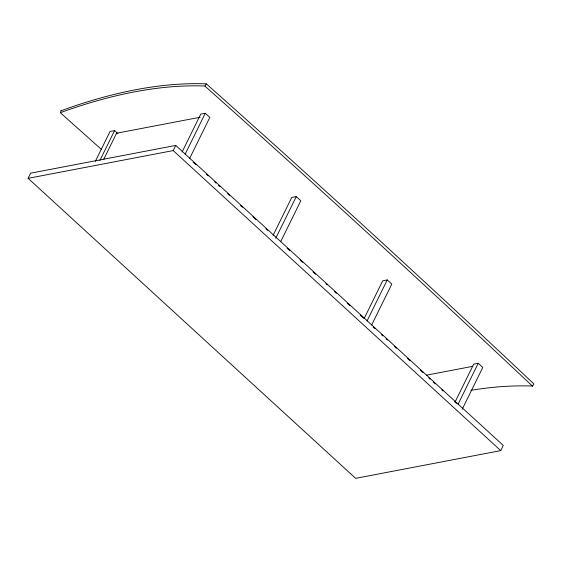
<?xml version="1.0" encoding="UTF-8"?>
<svg xmlns="http://www.w3.org/2000/svg" width="562" height="562" viewBox="0 0 562 562"><rect width="100%" height="100%" fill="white"/><g stroke="black" fill="none" stroke-linecap="round" stroke-linejoin="round"><path stroke-width="0.84" d="M61.103 110.609L60.366 112.751L101.624 149.611M28.1 178.33L30.636 173.173L175.744 145.425L503.292 445.448L500.749 450.612L355.648 478.353L28.1 178.33L173.208 150.581L175.744 145.425M95.329 161.385L110.054 131.459L114.592 130.588L117.999 133.714M99.86 160.521L114.592 130.588M103.801 159.165L116.559 133.229L200.086 117.261M182.144 151.923L200.746 114.114L205.285 113.25L209.83 117.416L189.675 158.372M185.13 154.206L205.285 113.25M273.125 235.267L291.734 197.459L296.265 196.588L300.818 200.753L280.663 241.716M275.724 238.337L296.265 196.588M364.113 318.605L382.715 280.796L387.253 279.932L391.798 284.098L371.644 325.054M367.098 320.888L387.253 279.932M455.094 401.949L473.703 364.141L478.234 363.27L482.786 367.436L462.245 409.185M458.079 404.233L478.234 363.27M206.303 83.85L204.926 86.112C315.528 184.561 424.71 284.597 532.474 386.143L533.9 383.93C426.165 282.321 316.961 182.271 206.303 83.85A635.453 298.141 -47.8 0 0 61.047 110.77M426.516 375.17L472.797 366.319M193.363 162.285L195.948 164.659M206.296 174.136L208.235 175.913M214.705 181.835L215.998 183.022M218.583 185.39L219.875 186.577M227.638 193.686L229.577 195.464M240.571 205.537L242.517 207.315M252.865 216.792L256.096 219.749M265.798 228.636L267.737 230.413M287.14 248.186L289.725 250.561M300.073 260.037L302.665 262.405M313.013 271.889L315.598 274.256M325.946 283.733L327.239 284.92M334.355 291.439L336.294 293.216M347.288 303.283L349.873 305.651M360.221 315.134L363.459 318.092M373.161 326.979L375.1 328.756M381.57 334.685L382.863 335.865M386.094 338.83L387.387 340.017M394.503 346.529L396.442 348.307M407.436 358.38L410.021 360.748M420.369 370.232L422.961 372.599M428.778 377.931L430.071 379.118M433.309 382.076L435.248 383.853M441.718 389.775L443.011 390.962M454.651 401.626L456.59 403.404M173.208 150.581L500.749 450.612M116.559 133.229L117.17 133.784M60.394 112.674A632.608 295.162 -47.5 0 1 204.982 86.028M470.886 390.33A632.608 295.162 -47.5 0 1 532.523 386.059"/></g></svg>
